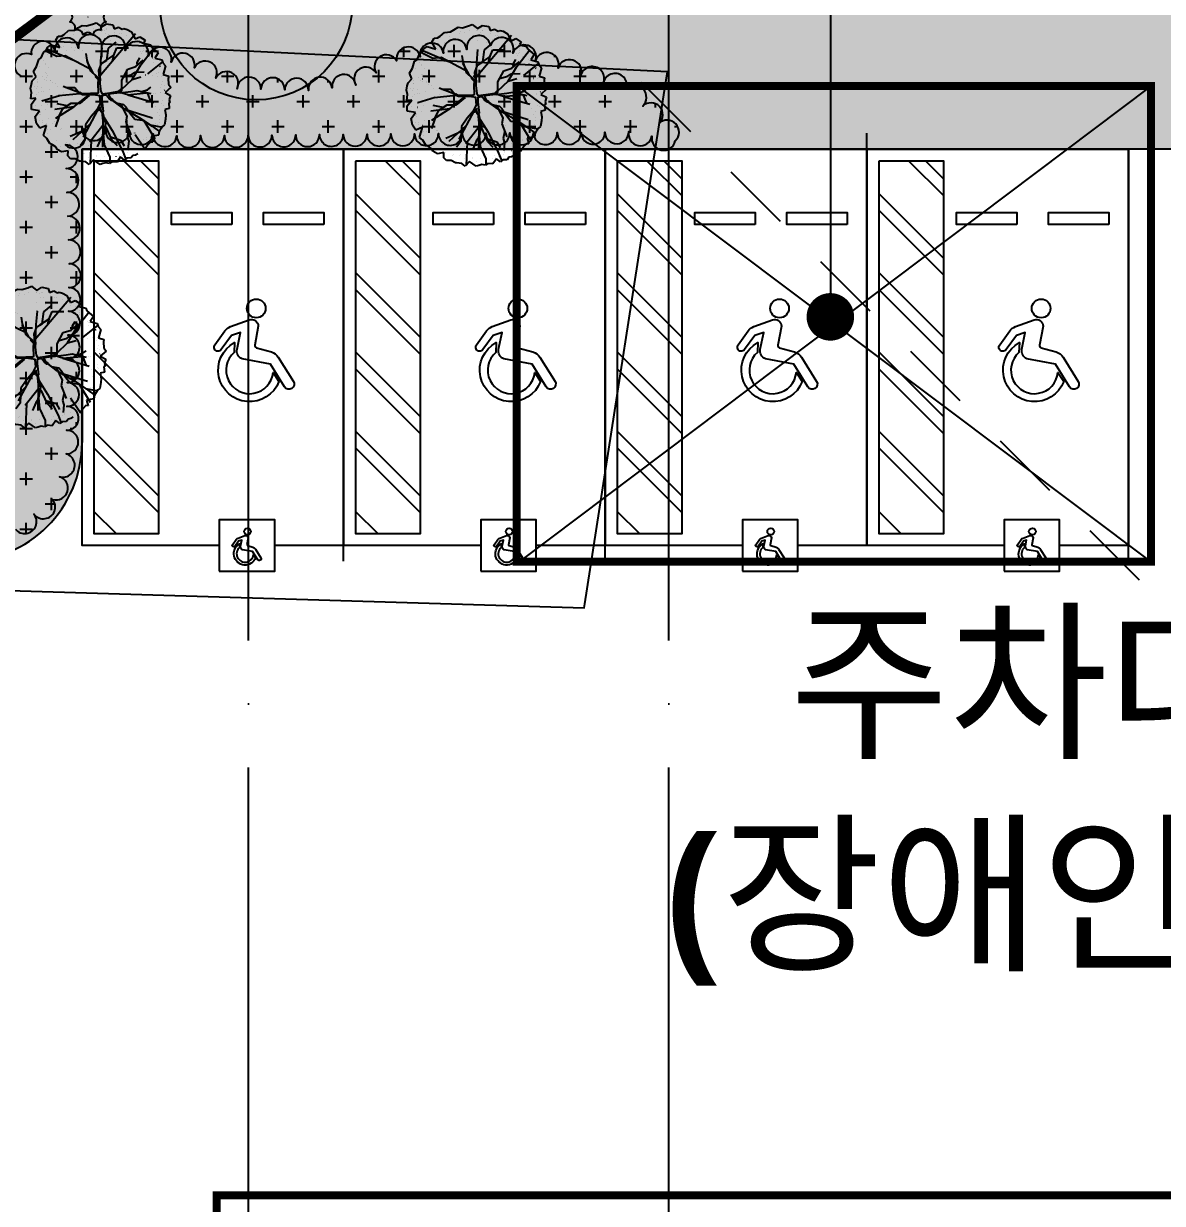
# Model space of a CAD drawing. Header units: millimetres. Extents: x 0 to 190005487, y 0 to 455456909.
# Drawn here: x 87235 to 101599, y 154588 to 169472 of the extents above; entities that cross this region are included whole.
import ezdxf
from ezdxf.enums import TextEntityAlignment as Align

# ---------------------------------------------------------------- set-up
doc = ezdxf.new("R2010")
doc.units = ezdxf.units.MM
doc.header["$LTSCALE"] = 800
doc.header["$MEASUREMENT"] = 0
for name, pattern in [('CEN', [62, 60, -1, 0, -1]), ('DOT2', [0.125, 0, -0.125]), ('HID', [2, 1.1, -0.9])]:
    doc.linetypes.add(name, pattern=pattern)
doc.layers.get('0').update_dxf_attribs({"linetype": 'CONTINUOUS'})
doc.layers.get('Defpoints').update_dxf_attribs({"color": 153, "linetype": 'CONTINUOUS'})
for name, color, linetype in [('0-녹지', 71, 'CONTINUOUS'), ('_관목_Out', 7, 'CONTINUOUS'), ('_관목_Plant', 76, 'CONTINUOUS'), ('_교목_Plant', 90, 'CONTINUOUS'), ('CAR', 7, 'CONTINUOUS'), ('CEN', 1, 'CEN'), ('HID', 3, 'HID'), ('p', 6, 'CONTINUOUS'), ('tc-2', 252, 'CONTINUOUS'), ('WID', 4, 'CONTINUOUS'), ('XREF_BASE$0$성토옹벽', 6, 'CONTINUOUS'), ('XREF_BASE$0$절토옹벽', 2, 'CONTINUOUS'), ('성토옹벽', 6, 'CONTINUOUS'), ('지하2층외벽선', 6, 'CONTINUOUS')]:
    doc.layers.add(name, color=color, linetype=linetype)
doc.layers.add('A-MKXS-TEXT1', color=3, linetype='CONTINUOUS', lineweight=25)
doc.styles.add('SH_대대리576', font='NanumGothicBold.ttf')

# ---------------------------------------------------------------- blocks, each defined once
blk = doc.blocks.new('주차라인-장애인-R01')
at = {"layer": 'CAR', "color": 6}
for p, q in [((530, -150), (970, -590)), ((742, -150), (970, -378)), ((150, -558), (970, -1378)), ((150, -770), (970, -1590)), ((150, -1558), (970, -2378)), ((150, -1770), (970, -2590)), ((150, -2558), (970, -3378)), ((150, -2770), (970, -3590)), ((150, -3558), (970, -4378)), ((150, -3770), (970, -4590)), ((150, -4570), (430, -4850))]:
    blk.add_line(p, q, dxfattribs=at)
blk.add_lwpolyline([(1730, -5000), (0, -5000), (0, 0), (3300, 0), (3300, -5000), (2430, -5000)], dxfattribs=at)
for points in [[(150, -150), (150, -4850), (970, -4850), (970, -150)], [(1890, -950), (1130, -950), (1130, -800), (1890, -800)], [(3050, -950), (2290, -950), (2290, -800), (3050, -800)], [(1730, -5325), (2430, -5325), (2430, -4675), (1730, -4675)]]:
    blk.add_lwpolyline(points, close=True, dxfattribs=at)
for points in [[(2178, -2471, 0.388389), (2199, -2505), (2388, -2558, -0.187281), (2475, -2624), (2666, -2930, -1), (2555, -2999), (2378, -2714), (2019, -2645, -0.350429), (1955, -2523), (1998, -2314), (1885, -2350), (1757, -2529, -1), (1675, -2470), (1802, -2293, -0.152612), (1874, -2239), (2109, -2155, -0.545899), (2222, -2234)], [(1918, -2565, 1.468507), (2410, -2817), (2484, -2933, -1.426209), (1923, -2440)], [(2080, -4990, 0.388389), (2087, -5002), (2155, -5021, -0.187281), (2187, -5045), (2255, -5155, -1), (2216, -5180), (2152, -5077), (2023, -5053, -0.350429), (1999, -5009), (2015, -4933), (1974, -4946), (1928, -5011, -1), (1899, -4990), (1945, -4926, -0.152612), (1970, -4906), (2055, -4876, -0.545899), (2096, -4905)], [(1986, -5024, 1.468507), (2163, -5114), (2190, -5156, -1.426209), (1988, -4979)]]:
    blk.add_lwpolyline(points, format="xyb", close=True, dxfattribs=at)
for centre, radius in [((2198, -2009), 118), ((2087, -4824), 42.4)]:
    blk.add_circle(centre, radius, dxfattribs=at)
blk = doc.blocks.new('A$C15A91853')
at = {"layer": 'Defpoints'}
blk.add_lwpolyline([(46801, 0), (47587, 7154), (48443, 10307), (49499, 19897), (49907, 33129), (50351, 34136), (50956, 34462), (52066, 34644), (58944, 34310), (68294, 34026), (68303, 34079), (69309, 40554), (69347, 40792), (60535, 41222), (58897, 41176), (54889, 45050), (53481, 48599), (49028, 48631), (38443, 47812), (26550, 47830), (20615, 47453), (19107, 50832)], dxfattribs=at)
blk = doc.blocks.new('A$C53055D6E')
at = {"layer": '성토옹벽', "color": 4, "linetype": 'Continuous', "ltscale": 10, "const_width": 100, "flags": 128}
blk.add_lwpolyline([(54976, 143878), (45038, 152427), (24961, 156673), (15534, 149599), (8574, 147936), (913, 146102), (-5353, 144609), (-260, 125095)], dxfattribs=at)
blk = doc.blocks.new('XREF_BASE$0$A$C3CBC0631')
at = {"layer": 'XREF_BASE$0$절토옹벽', "color": 8, "linetype": 'ByBlock', "ltscale": 5, "const_width": 100, "flags": 128}
blk.add_lwpolyline([(54976, 143878), (45038, 152427), (24961, 156673), (15550, 149647), (8574, 147936), (913, 146102), (-5353, 144609), (-260, 125095)], dxfattribs=at)
blk = doc.blocks.new('TL000015_0')
at = {"color": 0}
for p, q in [((-0.079, 0.692), (-0.042, 0.707)), ((-0.042, 0.707), (0.008, 0.666)), ((-0.386, 0.575), (-0.358, 0.59)), ((-0.358, 0.59), (-0.317, 0.629)), ((-0.317, 0.629), (-0.256, 0.634)), ((-0.256, 0.634), (-0.223, 0.655)), ((-0.223, 0.655), (-0.182, 0.679)), ((-0.182, 0.679), (-0.138, 0.675)), ((-0.138, 0.675), (-0.079, 0.692)), ((-0.007, 0.185), (0.344, 0.601)), ((0.008, 0.666), (0.058, 0.697)), ((0.058, 0.697), (0.121, 0.686)), ((0.121, 0.686), (0.134, 0.647)), ((0.134, 0.647), (0.177, 0.662)), ((0.177, 0.662), (0.214, 0.642)), ((0.214, 0.642), (0.23, 0.649)), ((0.23, 0.649), (0.262, 0.64)), ((0.262, 0.64), (0.304, 0.616)), ((0.304, 0.616), (0.312, 0.601)), ((0.312, 0.601), (0.34, 0.547)), ((-0.536, 0.436), (-0.519, 0.466)), ((-0.519, 0.466), (-0.486, 0.49)), ((-0.486, 0.49), (-0.401, 0.463)), ((-0.441, 0.534), (-0.419, 0.573)), ((-0.401, 0.463), (-0.441, 0.534)), ((-0.419, 0.573), (-0.386, 0.575)), ((0.079, 0.456), (0.152, 0.515)), ((0.34, 0.547), (0.386, 0.568)), ((0.386, 0.568), (0.441, 0.534)), ((0.441, 0.534), (0.423, 0.506)), ((0.423, 0.506), (0.493, 0.49)), ((0.493, 0.49), (0.502, 0.466)), ((0.502, 0.466), (0.567, 0.41)), ((-0.61, 0.344), (-0.584, 0.362)), ((-0.584, 0.362), (-0.562, 0.414)), ((-0.562, 0.414), (-0.536, 0.436)), ((-0.431, 0.373), (-0.541, 0.426)), ((-0.275, 0.337), (-0.53, 0.447)), ((-0.35, 0.38), (-0.431, 0.373)), ((-0.249, 0.328), (-0.35, 0.38)), ((-0.132, 0.338), (-0.142, 0.402)), ((0.011, 0.461), (0, 0.33)), ((0.04, 0.326), (0.13, 0.387)), ((0.062, 0.338), (0.079, 0.456)), ((0.117, 0.332), (0.135, 0.396)), ((0.13, 0.387), (0.16, 0.458)), ((0.16, 0.458), (0.275, 0.458)), ((0.361, 0.316), (0.388, 0.36)), ((0.398, 0.291), (0.523, 0.452)), ((0.567, 0.41), (0.536, 0.359)), ((0.536, 0.359), (0.604, 0.34)), ((-0.66, 0.227), (-0.63, 0.277)), ((-0.63, 0.277), (-0.61, 0.344)), ((-0.183, 0.292), (-0.249, 0.328)), ((-0.11, 0.253), (-0.183, 0.292)), ((-0.137, 0.324), (-0.076, 0.214)), ((-0.097, 0.228), (-0.132, 0.338)), ((-0.017, 0.235), (0.01, 0.306)), ((-0.009, 0.16), (-0.017, 0.235)), ((0, 0.33), (-0.008, 0.158)), ((0.01, 0.306), (0.062, 0.338)), ((0.211, 0.14), (0.268, 0.25)), ((0.268, 0.25), (0.348, 0.275)), ((0.312, 0.148), (0.398, 0.291)), ((0.348, 0.275), (0.419, 0.338)), ((0.363, 0.284), (0.361, 0.316)), ((0.466, 0.204), (0.612, 0.321)), ((0.582, 0.281), (0.588, 0.276)), ((0.604, 0.34), (0.615, 0.312)), ((0.615, 0.312), (0.639, 0.281)), ((0.639, 0.281), (0.617, 0.198)), ((-0.682, 0.101), (-0.673, 0.133)), ((-0.673, 0.133), (-0.636, 0.172)), ((-0.636, 0.172), (-0.66, 0.227)), ((-0.044, 0.179), (-0.097, 0.228)), ((-0.076, 0.214), (-0.044, 0.182)), ((0.312, 0.148), (0.204, 0.045)), ((0.211, 0.044), (0.211, 0.14)), ((0.228, 0.174), (0.307, 0.196)), ((0.307, 0.196), (0.341, 0.221)), ((0.312, 0.148), (0.396, 0.174)), ((0.341, 0.221), (0.429, 0.223)), ((0.617, 0.198), (0.671, 0.181)), ((0.671, 0.181), (0.667, 0.157)), ((0.667, 0.157), (0.669, 0.101)), ((-0.689, 0.059), (-0.682, 0.101)), ((-0.68, 0.018), (-0.689, 0.059)), ((-0.686, -0.042), (-0.68, 0.018)), ((-0.203, 0.006), (-0.413, -0.015)), ((-0.208, 0.017), (-0.368, 0.079)), ((-0.254, 0.066), (-0.342, 0.066)), ((-0.215, 0.017), (-0.254, 0.066)), ((0.267, -0.003), (0.19, 0.02)), ((0.192, 0.017), (0.297, 0.03)), ((0.267, -0.003), (0.449, 0.016)), ((0.297, 0.03), (0.358, 0.04)), ((0.358, 0.04), (0.495, 0.008)), ((0.402, 0.03), (0.461, 0.047)), ((0.461, 0.047), (0.495, 0.071)), ((0.461, 0.01), (0.491, -0.068)), ((0.629, 0.042), (0.627, 0.039)), ((0.691, 0.068), (0.635, 0.018)), ((0.635, 0.018), (0.689, -0.01)), ((0.669, 0.101), (0.691, 0.068)), ((-0.638, -0.038), (-0.686, -0.042)), ((-0.682, -0.095), (-0.638, -0.038)), ((-0.682, -0.147), (-0.682, -0.095)), ((-0.406, -0.014), (-0.58, -0.066)), ((-0.328, -0.112), (-0.428, -0.093)), ((-0.293, -0.088), (-0.379, -0.144)), ((-0.203, -0.09), (-0.293, -0.088)), ((-0.262, -0.123), (-0.138, -0.022)), ((-0.112, -0.012), (-0.203, -0.09)), ((-0.138, -0.022), (-0.123, -0.003)), ((0.111, -0.051), (0.152, -0.083)), ((0.213, -0.129), (0.113, -0.055)), ((0.152, -0.083), (0.226, -0.098)), ((0.199, -0.095), (0.258, -0.218)), ((0.226, -0.098), (0.25, -0.122)), ((0.267, -0.003), (0.524, -0.08)), ((0.682, -0.08), (0.671, -0.083)), ((0.671, -0.083), (0.676, -0.138)), ((0.689, -0.01), (0.676, -0.051)), ((0.676, -0.051), (0.682, -0.08)), ((-0.602, -0.161), (-0.682, -0.147)), ((-0.645, -0.219), (-0.602, -0.161)), ((-0.632, -0.286), (-0.645, -0.219)), ((-0.262, -0.123), (-0.45, -0.147)), ((-0.278, -0.133), (-0.443, -0.238)), ((-0.411, -0.223), (-0.443, -0.318)), ((-0.379, -0.144), (-0.418, -0.227)), ((-0.262, -0.123), (-0.278, -0.133)), ((-0.026, -0.149), (-0.173, -0.422)), ((-0.093, -0.218), (-0.149, -0.298)), ((-0.029, -0.144), (-0.093, -0.218)), ((0.014, -0.17), (0.023, -0.261)), ((0.017, -0.199), (0.114, -0.355)), ((0.018, -0.171), (0.047, -0.291)), ((0.213, -0.129), (0.246, -0.15)), ((0.239, -0.145), (0.51, -0.229)), ((0.246, -0.15), (0.384, -0.229)), ((0.258, -0.218), (0.248, -0.274)), ((0.25, -0.122), (0.295, -0.191)), ((0.295, -0.191), (0.339, -0.245)), ((0.384, -0.229), (0.507, -0.313)), ((0.676, -0.138), (0.633, -0.15)), ((0.633, -0.15), (0.643, -0.202)), ((0.643, -0.202), (0.641, -0.243)), ((-0.597, -0.334), (-0.632, -0.286)), ((-0.534, -0.306), (-0.597, -0.334)), ((-0.562, -0.406), (-0.534, -0.306)), ((-0.101, -0.289), (-0.273, -0.448)), ((-0.149, -0.298), (-0.156, -0.445)), ((0.022, -0.306), (-0.105, -0.469)), ((0.023, -0.261), (0.018, -0.518)), ((0.047, -0.291), (0.025, -0.391)), ((0.05, -0.316), (0.108, -0.445)), ((0.248, -0.274), (0.299, -0.399)), ((0.339, -0.245), (0.434, -0.257)), ((0.427, -0.258), (0.534, -0.436)), ((0.49, -0.301), (0.609, -0.323)), ((0.507, -0.313), (0.583, -0.368)), ((0.61, -0.315), (0.578, -0.365)), ((0.63, -0.299), (0.61, -0.315)), ((0.641, -0.243), (0.63, -0.299)), ((-0.53, -0.434), (-0.562, -0.406)), ((-0.501, -0.484), (-0.53, -0.434)), ((-0.154, -0.352), (-0.301, -0.416)), ((-0.156, -0.445), (-0.198, -0.502)), ((-0.092, -0.452), (-0.102, -0.682)), ((-0.002, -0.443), (-0.034, -0.516)), ((0.025, -0.401), (-0.002, -0.443)), ((0.025, -0.391), (0.035, -0.497)), ((0.099, -0.418), (0.199, -0.45)), ((0.108, -0.445), (0.162, -0.502)), ((0.114, -0.355), (0.218, -0.562)), ((0.199, -0.45), (0.233, -0.507)), ((0.275, -0.355), (0.263, -0.418)), ((0.263, -0.418), (0.277, -0.46)), ((0.277, -0.46), (0.268, -0.536)), ((0.342, -0.394), (0.435, -0.535)), ((0.571, -0.402), (0.499, -0.415)), ((0.499, -0.415), (0.515, -0.471)), ((0.578, -0.365), (0.571, -0.402)), ((-0.473, -0.497), (-0.501, -0.484)), ((-0.438, -0.521), (-0.473, -0.497)), ((-0.429, -0.543), (-0.438, -0.521)), ((-0.386, -0.567), (-0.429, -0.543)), ((-0.321, -0.556), (-0.386, -0.567)), ((-0.323, -0.606), (-0.321, -0.556)), ((0.035, -0.497), (0.091, -0.617)), ((0.218, -0.562), (0.25, -0.642)), ((0.467, -0.497), (0.432, -0.545)), ((0.493, -0.469), (0.467, -0.497)), ((0.515, -0.471), (0.493, -0.469)), ((-0.295, -0.634), (-0.323, -0.606)), ((-0.249, -0.634), (-0.295, -0.634)), ((-0.208, -0.656), (-0.249, -0.634)), ((-0.197, -0.656), (-0.208, -0.656)), ((-0.145, -0.663), (-0.197, -0.656)), ((-0.112, -0.689), (-0.145, -0.663)), ((-0.069, -0.643), (-0.112, -0.689)), ((-0.005, -0.689), (-0.069, -0.643)), ((0.023, -0.682), (-0.005, -0.689)), ((0.053, -0.673), (0.023, -0.682)), ((0.088, -0.68), (0.053, -0.673)), ((0.11, -0.663), (0.088, -0.68)), ((0.091, -0.617), (0.091, -0.666)), ((0.162, -0.667), (0.11, -0.663)), ((0.197, -0.616), (0.162, -0.667)), ((0.236, -0.647), (0.197, -0.616)), ((0.258, -0.628), (0.236, -0.647)), ((0.301, -0.626), (0.258, -0.628)), ((0.317, -0.602), (0.301, -0.626)), ((0.343, -0.597), (0.317, -0.602)), ((0.367, -0.584), (0.343, -0.597))]:
    blk.add_line(p, q, dxfattribs=at)
blk.add_lwpolyline([(0.077, 0.002), (0.077, -0.004), (0.096, -0.035), (0.118, -0.05), (0.109, -0.06), (0.08, -0.038), (0.056, -0.006), (0.014, -0.014), (0.014, -0.054), (0.026, -0.167), (0.005, -0.173), (0.002, -0.124), (-0.007, -0.132), (-0.018, -0.158), (-0.03, -0.145), (-0.001, -0.088), (-0.008, -0.014), (-0.026, -0.011), (-0.074, -0.004), (-0.109, -0.003), (-0.178, -0.004), (-0.214, 0.011), (-0.203, 0.022), (-0.181, 0.009), (-0.098, 0.011), (-0.033, 0.012), (-0.02, 0.019), (-0.023, 0.107), (-0.021, 0.144), (-0.049, 0.173), (-0.042, 0.185), (-0.025, 0.162), (-0.004, 0.157), (-0.007, 0.104), (0.003, 0.028), (0.017, 0.006), (0.093, 0.016), (0.181, 0.031), (0.203, 0.052), (0.206, 0.035), (0.192, 0.025), (0.187, 0.015)], close=True)
at = {"layer": 'tc-2', "linetype": 'DOT2'}
for p, q in [((0.05, 0.598), (0.059, 0.701)), ((-0.331, 0.436), (-0.352, 0.597)), ((-0.311, 0.534), (-0.316, 0.625)), ((-0.287, 0.463), (-0.269, 0.59)), ((-0.137, 0.324), (-0.277, 0.633)), ((-0.269, 0.59), (-0.172, 0.613)), ((-0.223, 0.514), (-0.222, 0.657)), ((-0.172, 0.613), (-0.157, 0.636)), ((-0.154, 0.361), (-0.167, 0.673)), ((-0.157, 0.636), (-0.115, 0.628)), ((-0.115, 0.628), (-0.071, 0.646)), ((0.011, 0.461), (-0.095, 0.687)), ((-0.071, 0.646), (0.002, 0.646)), ((0.011, 0.461), (-0.005, 0.693)), ((0.002, 0.646), (0.005, 0.65)), ((0.005, 0.546), (0.062, 0.69)), ((0.005, 0.65), (0.039, 0.631)), ((0.039, 0.631), (0.058, 0.646)), ((0.094, 0.532), (0.05, 0.598)), ((0.058, 0.646), (0.063, 0.643)), ((0.063, 0.643), (0.077, 0.595)), ((0.077, 0.595), (0.141, 0.614)), ((0.146, 0.478), (0.09, 0.687)), ((0.135, 0.396), (0.174, 0.67)), ((0.141, 0.614), (0.184, 0.597)), ((0.152, 0.515), (0.27, 0.63)), ((0.158, 0.561), (0.245, 0.647)), ((0.184, 0.597), (0.202, 0.601)), ((0.202, 0.601), (0.26, 0.581)), ((0.26, 0.581), (0.298, 0.536)), ((-0.365, 0.475), (-0.426, 0.505)), ((-0.248, 0.335), (-0.424, 0.549)), ((-0.385, 0.519), (-0.373, 0.524)), ((-0.383, 0.458), (-0.385, 0.519)), ((-0.373, 0.524), (-0.287, 0.463)), ((-0.247, 0.458), (-0.311, 0.534)), ((-0.137, 0.39), (-0.171, 0.475)), ((0.121, 0.493), (0.094, 0.532)), ((0.194, 0.423), (0.437, 0.536)), ((0.275, 0.458), (0.388, 0.505)), ((0.298, 0.536), (0.331, 0.54)), ((0.331, 0.54), (0.345, 0.513)), ((0.345, 0.513), (0.414, 0.48)), ((0.388, 0.505), (0.407, 0.549)), ((0.403, 0.4), (0.461, 0.515)), ((0.414, 0.48), (0.425, 0.47)), ((0.414, 0.422), (0.501, 0.477)), ((0.425, 0.47), (0.425, 0.431)), ((0.427, 0.451), (0.444, 0.5)), ((-0.541, 0.298), (-0.519, 0.397)), ((-0.519, 0.397), (-0.485, 0.409)), ((-0.485, 0.409), (-0.471, 0.443)), ((-0.471, 0.443), (-0.383, 0.458)), ((-0.254, 0.434), (-0.308, 0.451)), ((-0.205, 0.444), (-0.254, 0.434)), ((-0.178, 0.434), (-0.247, 0.458)), ((-0.142, 0.402), (-0.178, 0.434)), ((0.37, 0.245), (0.403, 0.4)), ((0.388, 0.36), (0.397, 0.419)), ((0.388, 0.275), (0.596, 0.351)), ((0.397, 0.419), (0.427, 0.451)), ((0.419, 0.338), (0.449, 0.39)), ((0.425, 0.431), (0.51, 0.364)), ((0.449, 0.39), (0.527, 0.429)), ((0.51, 0.364), (0.523, 0.349)), ((0.523, 0.349), (0.517, 0.319)), ((0.527, 0.429), (0.535, 0.431)), ((-0.536, 0.211), (-0.632, 0.286)), ((-0.544, 0.217), (-0.608, 0.333)), ((-0.604, 0.277), (-0.563, 0.335)), ((-0.571, 0.18), (-0.604, 0.277)), ((-0.543, 0.309), (-0.587, 0.348)), ((-0.563, 0.335), (-0.541, 0.298)), ((-0.514, 0.27), (-0.543, 0.309)), ((-0.524, 0.191), (-0.514, 0.27)), ((-0.137, 0.324), (-0.275, 0.337)), ((0.396, 0.174), (0.634, 0.274)), ((0.429, 0.223), (0.522, 0.24)), ((0.517, 0.319), (0.582, 0.281)), ((0.522, 0.24), (0.569, 0.277)), ((0.569, 0.277), (0.625, 0.292)), ((0.588, 0.276), (0.575, 0.213)), ((-0.531, 0.142), (-0.68, 0.134)), ((-0.555, 0.151), (-0.661, 0.207)), ((-0.534, 0.167), (-0.634, 0.201)), ((-0.625, 0.128), (-0.621, 0.15)), ((-0.624, 0.122), (-0.625, 0.128)), ((-0.617, 0.076), (-0.624, 0.122)), ((-0.621, 0.15), (-0.571, 0.18)), ((-0.368, 0.079), (-0.555, 0.151)), ((-0.472, 0.119), (-0.536, 0.211)), ((-0.494, 0.142), (-0.534, 0.167)), ((-0.489, 0.137), (-0.524, 0.191)), ((-0.421, 0.076), (-0.494, 0.142)), ((0.424, 0.223), (0.508, 0.189)), ((0.441, 0.193), (0.671, 0.163)), ((0.508, 0.189), (0.554, 0.204)), ((0.554, 0.204), (0.635, 0.186)), ((0.563, 0.177), (0.651, 0.23)), ((0.575, 0.213), (0.602, 0.174)), ((0.602, 0.174), (0.615, 0.128)), ((0.615, 0.128), (0.603, 0.094)), ((-0.446, 0.109), (-0.69, 0.065)), ((-0.651, 0.074), (-0.673, 0.074)), ((-0.583, 0.064), (-0.651, 0.074)), ((-0.635, 0.057), (-0.617, 0.076)), ((-0.614, 0.015), (-0.635, 0.057)), ((-0.585, 0.025), (-0.634, -0.005)), ((-0.63, -0.042), (-0.614, 0.015)), ((-0.499, 0.044), (-0.585, 0.025)), ((-0.56, 0.03), (-0.583, 0.064)), ((-0.365, 0.02), (-0.499, 0.044)), ((-0.342, 0.066), (-0.421, 0.076)), ((-0.303, 0.066), (-0.365, 0.02)), ((0.449, 0.016), (0.69, -0.001)), ((0.495, 0.071), (0.589, 0.069)), ((0.495, 0.008), (0.591, 0.022)), ((0.519, 0.011), (0.685, 0.087)), ((0.538, 0.01), (0.687, -0.067)), ((0.589, 0.069), (0.63, 0.086)), ((0.591, 0.022), (0.682, -0.034)), ((0.627, 0.039), (0.593, 0.02)), ((0.593, 0.02), (0.608, -0.06)), ((0.603, 0.094), (0.629, 0.042)), ((0.63, 0.086), (0.664, 0.106)), ((-0.413, -0.015), (-0.692, -0.017)), ((-0.58, -0.066), (-0.686, -0.092)), ((-0.634, -0.005), (-0.673, -0.009)), ((-0.527, -0.05), (-0.673, -0.161)), ((-0.58, -0.11), (-0.673, -0.11)), ((-0.64, -0.106), (-0.63, -0.042)), ((-0.539, -0.152), (-0.64, -0.106)), ((-0.524, -0.095), (-0.58, -0.11)), ((-0.428, -0.093), (-0.524, -0.095)), ((0.483, -0.067), (0.582, -0.147)), ((0.491, -0.068), (0.603, -0.093)), ((0.524, -0.08), (0.679, -0.122)), ((0.617, -0.106), (0.56, -0.181)), ((0.603, -0.093), (0.65, -0.144)), ((0.608, -0.06), (0.617, -0.106)), ((-0.45, -0.147), (-0.662, -0.201)), ((-0.454, -0.148), (-0.633, -0.278)), ((-0.6, -0.193), (-0.595, -0.179)), ((-0.588, -0.201), (-0.6, -0.193)), ((-0.595, -0.179), (-0.539, -0.152)), ((-0.571, -0.26), (-0.588, -0.201)), ((-0.357, -0.184), (-0.563, -0.401)), ((-0.418, -0.227), (-0.47, -0.289)), ((-0.316, -0.158), (-0.392, -0.343)), ((0.213, -0.129), (0.342, -0.394)), ((0.51, -0.229), (0.628, -0.284)), ((0.545, -0.118), (0.582, -0.21)), ((0.56, -0.181), (0.58, -0.211)), ((0.58, -0.211), (0.58, -0.243)), ((0.582, -0.147), (0.658, -0.205)), ((0.582, -0.21), (0.64, -0.257)), ((-0.597, -0.257), (-0.627, -0.269)), ((-0.443, -0.238), (-0.602, -0.34)), ((-0.509, -0.24), (-0.597, -0.257)), ((-0.47, -0.289), (-0.592, -0.311)), ((-0.569, -0.28), (-0.571, -0.26)), ((-0.534, -0.291), (-0.569, -0.28)), ((-0.524, -0.346), (-0.534, -0.291)), ((-0.531, -0.36), (-0.524, -0.346)), ((-0.453, -0.269), (-0.509, -0.24)), ((-0.489, -0.347), (-0.499, -0.455)), ((-0.392, -0.343), (-0.497, -0.48)), ((-0.443, -0.318), (-0.489, -0.347)), ((-0.389, -0.337), (-0.434, -0.537)), ((0.289, -0.286), (0.298, -0.471)), ((0.434, -0.257), (0.557, -0.294)), ((0.526, -0.343), (0.453, -0.346)), ((0.453, -0.346), (0.453, -0.423)), ((0.529, -0.335), (0.526, -0.343)), ((0.542, -0.287), (0.529, -0.335)), ((0.576, -0.275), (0.542, -0.287)), ((0.557, -0.294), (0.593, -0.333)), ((0.58, -0.243), (0.576, -0.275)), ((-0.521, -0.388), (-0.531, -0.36)), ((-0.434, -0.458), (-0.521, -0.388)), ((-0.34, -0.478), (-0.434, -0.458)), ((-0.273, -0.448), (-0.383, -0.574)), ((-0.173, -0.422), (-0.329, -0.607)), ((-0.301, -0.416), (-0.311, -0.48)), ((0.143, -0.413), (0.148, -0.673)), ((0.168, -0.462), (0.279, -0.546)), ((0.299, -0.399), (0.346, -0.418)), ((0.335, -0.38), (0.498, -0.476)), ((0.346, -0.418), (0.39, -0.467)), ((0.424, -0.446), (0.372, -0.472)), ((0.451, -0.441), (0.424, -0.446)), ((0.453, -0.423), (0.451, -0.441)), ((-0.391, -0.514), (-0.443, -0.516)), ((-0.403, -0.548), (-0.34, -0.478)), ((-0.302, -0.556), (-0.403, -0.548)), ((-0.311, -0.48), (-0.391, -0.514)), ((-0.232, -0.582), (-0.302, -0.556)), ((-0.228, -0.487), (-0.276, -0.632)), ((-0.225, -0.578), (-0.259, -0.634)), ((-0.117, -0.499), (-0.249, -0.644)), ((-0.198, -0.502), (-0.225, -0.578)), ((-0.105, -0.469), (-0.184, -0.665)), ((-0.183, -0.489), (-0.161, -0.578)), ((-0.161, -0.578), (-0.129, -0.651)), ((-0.034, -0.516), (-0.039, -0.602)), ((0.018, -0.518), (0.014, -0.689)), ((0.018, -0.518), (0.084, -0.684)), ((0.098, -0.571), (0.036, -0.61)), ((0.154, -0.61), (0.098, -0.571)), ((0.162, -0.502), (0.174, -0.58)), ((0.174, -0.58), (0.223, -0.624)), ((0.218, -0.572), (0.215, -0.597)), ((0.271, -0.515), (0.218, -0.572)), ((0.233, -0.507), (0.28, -0.556)), ((0.268, -0.536), (0.265, -0.57)), ((0.265, -0.57), (0.27, -0.617)), ((0.343, -0.534), (0.271, -0.515)), ((0.279, -0.546), (0.322, -0.609)), ((0.28, -0.556), (0.339, -0.578)), ((0.298, -0.471), (0.35, -0.593)), ((0.347, -0.469), (0.343, -0.534)), ((0.432, -0.545), (0.347, -0.469)), ((0.347, -0.469), (0.367, -0.584)), ((0.372, -0.472), (0.347, -0.469)), ((0.39, -0.467), (0.424, -0.524)), ((-0.169, -0.584), (-0.232, -0.582)), ((-0.119, -0.618), (-0.169, -0.584)), ((-0.044, -0.616), (-0.119, -0.618)), ((-0.003, -0.643), (-0.044, -0.616)), ((-0.039, -0.602), (-0.039, -0.654)), ((0.036, -0.61), (-0.003, -0.643)), ((0.188, -0.604), (0.154, -0.61)), ((0.215, -0.597), (0.188, -0.604))]:
    blk.add_line(p, q, dxfattribs=at)
blk = doc.blocks.new('TE000013_0')
at = {"const_width": 0.0239}
blk.add_lwpolyline([(-0.012, 0, 1), (0.012, 0, 1)], format="xyb", close=True, dxfattribs=at)
at = {"color": 0}
for centre, start, end in [((-0.727, 0.42), 270.5612, 29.4388), ((-0.42, 0.727), 240.5612, 359.4388), ((0, 0.839), 210.5612, 329.4388), ((0.42, 0.727), 180.5612, 299.4388), ((0.727, 0.42), 150.5612, 269.4388), ((-0.839, 0), 300.5612, 59.4388), ((0.839, 0), 120.5612, 239.4388), ((-0.727, -0.42), 330.5612, 89.4388), ((0.727, -0.42), 90.5612, 209.4388), ((-0.42, -0.727), 0.5612, 119.4388), ((0, -0.839), 30.5612, 149.4388), ((0.42, -0.727), 60.5612, 179.4388)]:
    blk.add_arc(centre, 0.225, start, end, dxfattribs=at)
blk = doc.blocks.new('TL000074_0')
at = {"const_width": 0.0211}
blk.add_lwpolyline([(-0.0105, 0, 1), (0.0105, 0, 1)], format="xyb", close=True, dxfattribs=at)
at = {"color": 0}
blk.add_circle((-0.0498, 0), 0.5052, dxfattribs=at)
at = {"layer": 'tc-2', "linetype": 'DOT2'}
blk.add_circle((0, 0), 0.5052, dxfattribs=at)
blk = doc.blocks.new('G$CBD6E5784')
at = {"layer": '0-녹지'}
h = blk.add_hatch(color=256, dxfattribs=at)
h.dxf.hatch_style = 1
edge = h.paths.add_edge_path()
edge.add_line((7794, 201355), (7902, 200937))
edge.add_line((7902, 200937), (11057, 195774))
edge.add_line((11057, 195774), (11530, 187784))
edge.add_line((11530, 187784), (9671, 179723))
edge.add_line((9671, 179723), (5774, 167609))
edge.add_line((5774, 167609), (5813, 155347))
edge.add_line((5813, 155347), (9453, 143365))
edge.add_line((9453, 143365), (14073, 137018))
edge.add_line((14073, 137018), (30686, 126716))
edge.add_line((30686, 126716), (33260, 124014))
edge.add_line((33260, 124014), (38937, 118052))
edge.add_line((38937, 118052), (51516, 110264))
edge.add_line((51516, 110264), (60993, 106028))
edge.add_line((60993, 106028), (69573, 100968))
edge.add_line((69573, 100968), (73674, 91866))
edge.add_line((73674, 91866), (80226, 91068))
edge.add_line((80226, 91068), (77147, 102565))
edge.add_line((77147, 102565), (78239, 107093))
edge.add_line((78239, 107093), (86638, 111351))
edge.add_line((86638, 111351), (90112, 120882))
edge.add_line((90112, 120882), (92385, 117186))
edge.add_line((92385, 117186), (92148, 110349))
edge.add_line((92148, 110349), (99913, 108028))
edge.add_line((99913, 108028), (100206, 104291))
edge.add_line((100206, 104291), (100433, 104196))
edge.add_line((100433, 104196), (148803, 141709))
edge.add_line((148803, 141709), (151529, 164783))
edge.add_line((151529, 164783), (147657, 177073))
edge.add_line((147657, 177073), (143006, 233398))
edge.add_line((143006, 233398), (136071, 228996))
edge.add_line((136071, 228996), (134360, 230153))
edge.add_line((134360, 230153), (128068, 231715))
edge.add_line((128068, 231715), (120109, 232470))
edge.add_line((120109, 232470), (111559, 236997))
edge.add_line((111559, 236997), (96063, 237212))
edge.add_line((96063, 237212), (75602, 234983))
edge.add_line((75602, 234983), (64368, 231184))
edge.add_line((64368, 231184), (62206, 235371))
edge.add_line((62206, 235371), (61557, 235935))
edge.add_line((61557, 235935), (61356, 235701))
edge.add_line((61356, 235701), (60704, 234943))
edge.add_line((60704, 234943), (50766, 243492))
edge.add_line((50766, 243492), (30689, 247737))
edge.add_line((30689, 247737), (21282, 240661))
edge.add_line((21282, 240661), (14344, 238855))
edge.add_line((14344, 238855), (6649, 237166))
edge.add_line((6649, 237166), (383, 235672))
edge.add_line((383, 235672), (5488, 216157))
edge.add_line((5488, 216157), (4209, 215824))
edge.add_arc((5432, 220089), 4437, 254.0004, 277.3556)
edge.add_arc((5864, 216679), 1000, 277.8144, 14.3903)
edge.add_line((6833, 216928), (2247, 234509))
edge.add_line((2247, 234509), (18317, 238709))
edge.add_line((18317, 238709), (19275, 235027))
edge.add_line((19275, 235027), (21895, 235027))
edge.add_arc((21895, 236527), 1500, 270, 0)
edge.add_line((23395, 236527), (23395, 240227))
edge.add_line((23395, 240227), (52195, 240227))
edge.add_line((52195, 240227), (52195, 236527))
edge.add_arc((53695, 236527), 1500, 180, 270)
edge.add_line((53695, 235027), (54095, 235027))
edge.add_line((54095, 235027), (54095, 229027))
edge.add_line((54095, 229027), (39995, 229027))
edge.add_arc((39995, 227527), 1500, 90, 180)
edge.add_line((38495, 227527), (38495, 227027))
edge.add_line((38495, 227027), (59470, 227027))
edge.add_line((59470, 227027), (59470, 226827))
edge.add_line((59470, 226827), (38495, 226827))
edge.add_line((38495, 226827), (38495, 226627))
edge.add_line((38495, 226627), (121303, 226628))
edge.add_line((121303, 226628), (114220, 232406))
edge.add_line((114220, 232406), (114852, 233181))
edge.add_line((114852, 233181), (121660, 227628))
edge.add_line((121660, 227628), (140456, 227628))
edge.add_line((140456, 227628), (140492, 199427))
edge.add_line((140492, 199427), (140695, 199427))
edge.add_line((140695, 199427), (140692, 164123))
edge.add_line((140692, 164123), (147022, 164123))
edge.add_line((147022, 164123), (147022, 154032))
edge.add_line((147022, 154032), (140692, 154032))
edge.add_line((140692, 154032), (140692, 141223))
edge.add_line((140692, 141223), (136295, 141223))
edge.add_line((136295, 141223), (136295, 137377))
edge.add_line((136295, 137377), (135545, 136769))
edge.add_line((135545, 136769), (136187, 135930))
edge.add_line((136187, 135930), (120231, 122973))
edge.add_line((120231, 122973), (112105, 117640))
edge.add_line((112105, 117640), (96105, 117631))
edge.add_line((96105, 117631), (96105, 122820))
edge.add_line((96105, 122820), (95679, 122819))
edge.add_arc((95679, 109319), 13500, 90, 149.8113)
edge.add_arc((68883, 124908), 17500, 296.8893, 329.8113, ccw=False)
edge.add_arc((68883, 124908), 17500, 238.204, 296.8893, ccw=False)
edge.add_line((59663, 110034), (27535, 129951))
edge.add_arc((43079, 155024), 29500, 180, 238.204, ccw=False)
edge.add_line((13579, 155024), (13579, 193300))
edge.add_arc((5079, 193300), 8500, 360, 71.3731)
at = {"layer": '_관목_Plant'}
h = blk.add_hatch(dxfattribs=at)
h.set_pattern_fill('CROSS', color=256, scale=50, style=0)
h.set_pattern_definition([(0, (-2424553.34, 1190841.08), (317.5, 317.5), [158.75, -476.25]), (90, (-2424473.96, 1190761.7), (-317.5, 317.5), [158.75, -476.25])])
edge = h.paths.add_edge_path()
edge.add_arc((19360, 236315), 150, 54.1016, 234.1016)
edge.add_arc((19255, 236045), 150, 83.4233, 263.4233)
edge.add_arc((19221, 235747), 150, 83.4233, 263.4233)
edge.add_arc((19287, 235473), 150, 123.6923, 303.6923)
edge.add_arc((19508, 235290), 150, 157.0955, 337.0955)
edge.add_arc((19784, 235173), 150, 157.0955, 337.0955)
edge.add_arc((20072, 235122), 150, 182.7008, 2.7008)
edge.add_arc((20372, 235136), 150, 182.7008, 2.7008)
edge.add_arc((20672, 235150), 150, 182.7008, 2.7008)
edge.add_arc((20971, 235164), 150, 182.7008, 2.7008)
edge.add_arc((21271, 235178), 150, 182.7008, 2.7008)
edge.add_arc((21570, 235196), 150, 184.0093, 4.0093)
edge.add_arc((21870, 235217), 150, 184.0093, 4.0093)
edge.add_arc((22169, 235238), 150, 184.0093, 4.0093)
edge.add_arc((22436, 235341), 150, 218.3295, 38.3295)
edge.add_arc((22672, 235528), 150, 218.3295, 38.3295)
edge.add_arc((22907, 235714), 150, 218.3295, 38.3295)
edge.add_arc((23067, 235950), 150, 253.4259, 73.4259)
edge.add_arc((23153, 236238), 150, 253.4259, 73.4259)
edge.add_arc((23198, 236532), 150, 269.1383, 89.1383)
edge.add_arc((23203, 236832), 150, 269.1383, 89.1383)
edge.add_arc((23207, 237132), 150, 269.1383, 89.1383)
edge.add_arc((23212, 237432), 150, 269.1383, 89.1383)
edge.add_arc((23216, 237732), 150, 269.1383, 89.1383)
edge.add_arc((23221, 238031), 150, 269.1383, 89.1383)
edge.add_arc((23225, 238331), 150, 269.1383, 89.1383)
edge.add_arc((23230, 238631), 150, 269.1383, 89.1383)
edge.add_arc((23227, 238931), 150, 271.712, 91.712)
edge.add_arc((23218, 239231), 150, 271.712, 91.712)
edge.add_arc((23210, 239531), 150, 271.712, 91.712)
edge.add_arc((23201, 239831), 150, 271.712, 91.712)
edge.add_arc((23192, 240131), 150, 271.712, 91.712)
edge.add_arc((23291, 240389), 150, 226.3333, 46.3333)
edge.add_arc((23544, 240485), 150, 175.0885, 355.0885)
edge.add_arc((23843, 240459), 150, 175.0885, 355.0885)
edge.add_arc((24141, 240434), 150, 175.0885, 355.0885)
edge.add_arc((24440, 240408), 150, 175.0885, 355.0885)
edge.add_arc((24740, 240396), 150, 180.4868, 0.4868)
edge.add_arc((25040, 240399), 150, 180.4868, 0.4868)
edge.add_arc((25340, 240401), 150, 180.4868, 0.4868)
edge.add_arc((25640, 240404), 150, 180.4868, 0.4868)
edge.add_arc((25940, 240406), 150, 180.4868, 0.4868)
edge.add_arc((26240, 240409), 150, 180.4868, 0.4868)
edge.add_arc((26540, 240412), 150, 180.4868, 0.4868)
edge.add_arc((26840, 240414), 150, 180.4868, 0.4868)
edge.add_arc((27140, 240417), 150, 180.4868, 0.4868)
edge.add_arc((27440, 240419), 150, 180.4868, 0.4868)
edge.add_arc((27740, 240422), 150, 180.4868, 0.4868)
edge.add_arc((28040, 240424), 150, 180.4868, 0.4868)
edge.add_arc((28340, 240427), 150, 180.4868, 0.4868)
edge.add_arc((28640, 240429), 150, 180.4868, 0.4868)
edge.add_arc((28940, 240432), 150, 180.4868, 0.4868)
edge.add_arc((29240, 240434), 150, 180.4868, 0.4868)
edge.add_arc((29540, 240437), 150, 180.4868, 0.4868)
edge.add_arc((29840, 240440), 150, 180.4868, 0.4868)
edge.add_arc((30140, 240445), 150, 181.4578, 1.4578)
edge.add_arc((30437, 240420), 150, 168.923, 348.923)
edge.add_arc((30731, 240362), 150, 168.923, 348.923)
edge.add_arc((30776, 240443), 150, 313.2282, 133.2282)
edge.add_arc((30570, 240661), 150, 313.2282, 133.2282)
edge.add_arc((30365, 240880), 150, 313.2282, 133.2282)
edge.add_arc((30118, 241032), 150, 343.1768, 163.1768)
edge.add_arc((29831, 241119), 150, 343.1768, 163.1768)
edge.add_arc((29544, 241206), 150, 343.1768, 163.1768)
edge.add_arc((29258, 241297), 150, 341.5681, 161.5681)
edge.add_arc((28974, 241392), 150, 341.5681, 161.5681)
edge.add_arc((28689, 241487), 150, 341.5681, 161.5681)
edge.add_arc((28399, 241510), 150, 9.1463, 189.1463)
edge.add_arc((28102, 241462), 150, 9.1463, 189.1463)
edge.add_arc((27806, 241415), 150, 9.1463, 189.1463)
edge.add_arc((27510, 241367), 150, 9.1463, 189.1463)
edge.add_arc((27233, 241266), 150, 30.8608, 210.8608)
edge.add_arc((26976, 241112), 150, 30.8608, 210.8608)
edge.add_arc((26698, 241019), 150, 6.4886, 186.4886)
edge.add_arc((26400, 240985), 150, 6.4886, 186.4886)
edge.add_arc((26101, 240971), 150, 358.6179, 178.6179)
edge.add_arc((25801, 240979), 150, 358.6179, 178.6179)
edge.add_arc((25501, 240986), 150, 358.6179, 178.6179)
edge.add_arc((25216, 241056), 150, 333.8253, 153.8253)
edge.add_arc((24947, 241188), 150, 333.8253, 153.8253)
edge.add_arc((24667, 241290), 150, 346.0975, 166.0975)
edge.add_arc((24376, 241362), 150, 346.0975, 166.0975)
edge.add_arc((24084, 241434), 150, 346.0975, 166.0975)
edge.add_arc((23793, 241506), 150, 346.0975, 166.0975)
edge.add_arc((23499, 241522), 150, 7.8683, 187.8683)
edge.add_arc((23202, 241481), 150, 7.8683, 187.8683)
edge.add_arc((22905, 241440), 150, 7.8683, 187.8683)
edge.add_arc((22693, 241283), 150, 64.9602, 244.9602)
edge.add_arc((22566, 241011), 150, 64.9602, 244.9602)
edge.add_arc((22439, 240740), 150, 64.9602, 244.9602)
edge.add_arc((22375, 240454), 150, 89.928, 269.928)
edge.add_arc((22375, 240154), 150, 89.928, 269.928)
edge.add_arc((22374, 239854), 150, 89.928, 269.928)
edge.add_arc((22374, 239554), 150, 89.928, 269.928)
edge.add_arc((22369, 239254), 150, 88.1957, 268.1957)
edge.add_arc((22360, 238954), 150, 88.1957, 268.1957)
edge.add_arc((22350, 238654), 150, 88.1957, 268.1957)
edge.add_arc((22347, 238354), 150, 90.679, 270.679)
edge.add_arc((22351, 238054), 150, 90.679, 270.679)
edge.add_arc((22354, 237754), 150, 90.679, 270.679)
edge.add_arc((22358, 237454), 150, 90.679, 270.679)
edge.add_arc((22242, 237211), 150, 38.4733, 218.4733)
edge.add_arc((22007, 237024), 150, 38.4733, 218.4733)
edge.add_arc((21758, 236860), 150, 28.2935, 208.2935)
edge.add_arc((21494, 236718), 150, 28.2935, 208.2935)
edge.add_arc((21229, 236576), 150, 28.2935, 208.2935)
edge.add_arc((20948, 236497), 150, 2.7574, 182.7574)
edge.add_arc((20648, 236483), 150, 2.7574, 182.7574)
edge.add_arc((20348, 236468), 150, 2.7574, 182.7574)
edge.add_arc((20049, 236454), 150, 2.7574, 182.7574)
edge.add_arc((19749, 236443), 150, 1.2321, 181.2321)
edge.add_arc((19449, 236437), 150, 1.2321, 181.2321)
edge.add_arc((19373, 236435), 74.6, 181.2321, 1.2321)
at = {"layer": '_관목_Out'}
blk.add_lwpolyline([(22554, 235434, 1), (22789, 235621, 1), (23025, 235807, 1), (23025, 235807, 1), (23110, 236094, 1), (23196, 236382, 1), (23196, 236382, 1), (23200, 236682, 1), (23205, 236982, 1), (23209, 237282, 1), (23214, 237582, 1), (23218, 237881, 1), (23223, 238181, 1), (23227, 238481, 1), (23232, 238781, 1), (23232, 238781, 1), (23223, 239081, 1), (23214, 239381, 1), (23205, 239681, 1), (23196, 239981, 1), (23187, 240281, 1), (23187, 240281, 1), (23394, 240498, 1), (23394, 240498, 1), (23693, 240472, 1), (23992, 240446, 1), (24291, 240421, 1), (24590, 240395, 1), (24590, 240395, 1), (24890, 240398, 1), (25190, 240400, 1), (25490, 240403, 1), (25790, 240405, 1), (26090, 240408, 1), (26390, 240410, 1), (26690, 240413, 1), (26990, 240415, 1), (27290, 240418, 1), (27590, 240420, 1), (27890, 240423, 1), (28190, 240426, 1), (28490, 240428, 1), (28790, 240431, 1), (29090, 240433, 1), (29390, 240436, 1), (29690, 240438, 1), (29990, 240441, 1), (29990, 240441, 1), (30290, 240448, 1), (30290, 240448, 1), (30584, 240391, 1), (30878, 240333, 1), (30878, 240333, 1), (30673, 240552, 1), (30467, 240770, 1), (30262, 240989, 1), (30262, 240989, 1), (29975, 241076, 1), (29688, 241163, 1), (29400, 241249, 1), (29400, 241249, 1), (29116, 241344, 1), (28831, 241439, 1), (28547, 241534, 1), (28547, 241534, 1), (28250, 241486, 1), (27954, 241439, 1), (27658, 241391, 1), (27362, 241343, 1), (27362, 241343, 1), (27104, 241189, 1), (26847, 241036, 1), (26847, 241036, 1), (26549, 241002, 1), (26251, 240968, 1), (26251, 240968, 1), (25951, 240975, 1), (25651, 240982, 1), (25351, 240989, 1), (25351, 240989, 1), (25082, 241122, 1), (24812, 241254, 1), (24812, 241254, 1), (24521, 241326, 1), (24230, 241398, 1), (23939, 241470, 1), (23648, 241542, 1), (23648, 241542, 1), (23350, 241501, 1), (23053, 241460, 1), (22756, 241419, 1), (22756, 241419, 1), (22629, 241147, 1)], format="xyb", dxfattribs=at)
at = {"layer": '_교목_Plant'}
for name, p, xscale, yscale, zscale in [('TL000074_0', (25710, 242060), 2400, 2400, 2400), ('TE000013_0', (23470, 241893), 320.0000000000001, 320.0000000000001, 320.0000000000001), ('TL000015_0', (23629, 240917), 1280, 1280, 1280), ('TL000015_0', (28371, 240895), 1280, 1280, 1280), ('TL000015_0', (22813, 237592), 1280, 1280, 1280)]:
    blk.add_blockref(name, p, dxfattribs=dict(at, xscale=xscale, yscale=yscale, zscale=zscale))

msp = doc.modelspace()

# ---------------------------------------------------------------- linework, layer by layer
for p, q in [((93412, 168725.2), (101454.7, 162683.3)), ((101454.7, 168683.3), (93507.5, 162697.1))]:
    msp.add_line(p, q)
msp.add_lwpolyline([(97411.1, 183826.4), (97411.1, 165872.3)])
at = {"const_width": 100}
msp.add_lwpolyline([(93454.7, 162683.3), (93454.7, 168683.3), (101454.7, 168683.3), (101454.7, 162683.3)], close=True, dxfattribs=at)
at = {"const_width": 300}
msp.add_lwpolyline([(97411.1, 165922.3, 1), (97411.1, 165622.3, 1)], format="xyb", close=True, dxfattribs=at)
at = {"layer": 'CEN'}
for p, q in [((90072.1, 62488.1), (90072.1, 195988.1)), ((95372.1, 62488.1), (95372.1, 195988.1))]:
    msp.add_line(p, q, dxfattribs=at)
at = {"layer": 'HID'}
msp.add_line((103572.1, 160188.1), (94572.1, 169188.1), dxfattribs=at)
at = {"layer": 'WID'}
for p, q in [((97872.1, 162888.1), (97872.1, 168088.1)), ((91272.1, 162688.1), (91272.1, 167888.1)), ((94572.1, 162688.1), (94572.1, 167888.1)), ((101172.1, 162688.1), (101172.1, 167888.1))]:
    msp.add_line(p, q, dxfattribs=at)
msp.add_lwpolyline([(116772.1, 167888.1), (87972.1, 167888.1), (87972.1, 164188.1)], dxfattribs=at)
msp.add_arc((86472.1, 164188.1), 1500, 270, 0, dxfattribs=at)
at = {"layer": '지하2층외벽선', "linetype": 'HID', "const_width": 100}
msp.add_lwpolyline([(194072.1, 69088.1), (105272.1, 69088.1), (105272.1, 78588.1), (89672.1, 78588.1), (89672.1, 154688.1), (144868.8, 154688.1), (144868.8, 142188.1), (185672.1, 142188.1), (185672.1, 127088.1), (205072.1, 127088.1), (205072.1, 80588.1), (194072.1, 69088.1)], dxfattribs=at)

# ---------------------------------------------------------------- block references
for name, p in [('A$C15A91853', (26010.2, 128073.6)), ('G$CBD6E5784', (64577.2, -72338.7))]:
    msp.add_blockref(name, p)
at = {"layer": 'p', "ltscale": 3}
for p in [(87972.1, 167888.1), (91272.1, 167888.1), (94572.1, 167888.1), (97872.1, 167888.1)]:
    msp.add_blockref('주차라인-장애인-R01', p, dxfattribs=at)
at = {"layer": 'XREF_BASE$0$성토옹벽'}
msp.add_blockref('XREF_BASE$0$A$C3CBC0631', (70312.8, 18724.5), dxfattribs=at)
at = {"layer": '성토옹벽', "linetype": 'ByBlock'}
msp.add_blockref('A$C53055D6E', (70312.8, 18724.5), dxfattribs=at)

# ---------------------------------------------------------------- texts
at = {"layer": 'A-MKXS-TEXT1', "style": 'SH_대대리576'}
for s, p in [('주차대수:10대', (103404.9, 161163)), ('(장애인주차:4대)', (102961, 158487.6))]:
    msp.add_text(s, height=1600, dxfattribs=at).set_placement(p, align=Align.MIDDLE_CENTER)

doc.saveas('drawing.dxf')
